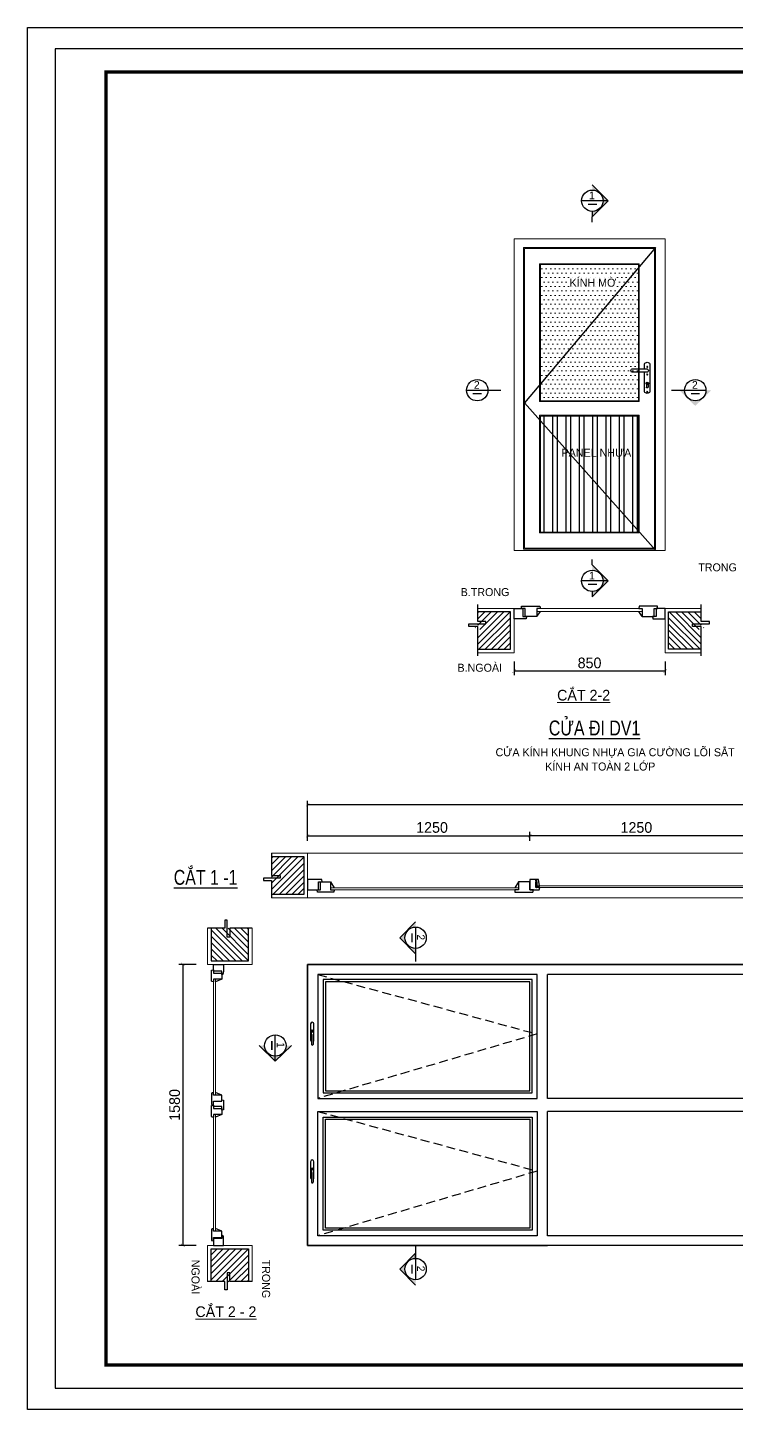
# Model space of a CAD drawing. Header units: millimetres. Extents: x -34806 to 662668, y 63228 to 99452.
# Drawn here: x 651776 to 655765, y 77213 to 84984 of the extents above; entities that cross this region are included whole.
import ezdxf

# ---------------------------------------------------------------- set-up
doc = ezdxf.new("R2010")
doc.units = ezdxf.units.MM
doc.header["$LTSCALE"] = 200
doc.header["$MEASUREMENT"] = 0
doc.header["$PDMODE"] = 3
doc.header["$PDSIZE"] = 50
doc.linetypes.add('HIDDEN', pattern=[0.375, 0.25, -0.125])
doc.linetypes.add('HIDDEN2', pattern=[0.1875, 0.125, -0.0625])
doc.layers.get('0').update_dxf_attribs({"color": 95, "linetype": 'CONTINUOUS'})
doc.layers.get('DEFPOINTS').update_dxf_attribs({"linetype": 'CONTINUOUS'})
for name, color, linetype, lineweight in [('21', 7, 'CONTINUOUS', 20), ('hacth', 251, 'CONTINUOUS', 13), ('hatch', 251, 'CONTINUOUS', 5), ('kt', 136, 'CONTINUOUS', 25), ('nep', 4, 'CONTINUOUS', 30), ('Text - khung ten', 253, 'CONTINUOUS', 13), ('thay', 7, 'CONTINUOUS', 18)]:
    doc.layers.add(name, color=color, linetype=linetype, lineweight=lineweight)
for name, color, linetype in [('4', 4, 'CONTINUOUS'), ('8', 1, 'CONTINUOUS'), ('9', 144, 'CONTINUOUS'), ('COT', 2, 'CONTINUOUS'), ('DIM', 1, 'CONTINUOUS'), ('KHUNGTEN', 7, 'CONTINUOUS'), ('Net_Thay', 7, 'CONTINUOUS'), ('NETMANH', 127, 'CONTINUOUS'), ('TEXT', 7, 'CONTINUOUS'), ('wood', 254, 'CONTINUOUS')]:
    doc.layers.add(name, color=color, linetype=linetype)
doc.styles.add('@hai text dim', font='VHAVAN.ttf')
doc.styles.add('VNCC-COM', font='VHAVAN.ttf', dxfattribs={"width": 0.8})
doc.styles.add('VNCC-SIM', font='VHAVAN.ttf', dxfattribs={"width": 0.85})
doc.dimstyles.new('DIM10', dxfattribs={"dimscale": 15, "dimtxt": 4, "dimasz": 1.2, "dimexe": 1.5, "dimexo": 2, "dimgap": 1, "dimtad": 1, "dimdec": 0, "dimzin": 0, "dimdsep": 46, "dimtxsty": '@hai text dim', "dimblk": 'ARCHTICK', "dimcen": 0.09, "dimclrd": 8, "dimclre": 8, "dimclrt": 7, "dimadec": 0, "dimazin": 0, "dimtfac": 0.25, "dimtdec": 0, "dimtix": 1, "dimtmove": 1, "dimatfit": 0, "dimldrblk": 'NONE', "dimfxl": 1, "dimtolj": 1, "dimtzin": 0, "dimlwd": -1, "dimlwe": -1, "dimarcsym": 0})

# ---------------------------------------------------------------- blocks, each defined once
blk = doc.blocks.new('_ArchTick')
at = {"layer": 'DIM', "color": 150}
blk.add_lwpolyline([(0.5, 0.5, 0.133, 0, 0), (0, 0, 0, 0.133, 0), (-0.5, -0.5, 0.133, 0.133, 0)], format="xyseb", dxfattribs=at)
blk = doc.blocks.new('*D1136')
at = {"layer": 'DEFPOINTS', "color": 0, "ltscale": 0.5}
for p in [(654513.7, 81449.3), (655363.7, 81449.3), (654513.7, 81364.5)]:
    blk.add_point(p, dxfattribs=at)
at = {"layer": 'kt', "color": 8, "ltscale": 0.5}
for p, q in [((654513.7, 81419.3), (654513.7, 81342)), ((655363.7, 81419.3), (655363.7, 81342)), ((655363.7, 81364.5), (654513.7, 81364.5))]:
    blk.add_line(p, q, dxfattribs=at)
at = {"layer": 'kt', "color": 8, "ltscale": 0.5, "xscale": 18, "yscale": 18, "zscale": 18, "rotation": 180}
blk.add_blockref('_ArchTick', (654513.7, 81364.5), dxfattribs=at)
at = {"layer": 'kt', "color": 8, "ltscale": 0.5, "xscale": 18, "yscale": 18, "zscale": 18}
blk.add_blockref('_ArchTick', (655363.7, 81364.5), dxfattribs=at)
at = {"layer": 'kt', "color": 7, "ltscale": 0.5, "insert": (654938.7, 81410.5), "char_height": 60, "attachment_point": 5, "style": '@hai text dim'}
blk.add_mtext('\\A1;850', dxfattribs=at)
blk = doc.blocks.new('_None')
blk = doc.blocks.new('taynam')
at = {"layer": '8'}
for p, q in [((-2.6, 21.4), (1, 21.4)), ((-0.8, 19.7), (-0.8, 23.2)), ((-2.6, -21.4), (1, -21.4)), ((-0.8, -23.2), (-0.8, -19.7)), ((-2.6, -118.9), (1, -118.9)), ((-0.8, -120.7), (-0.8, -117.2))]:
    blk.add_line(p, q, dxfattribs=at)
for centre in [(-0.8, 21.4), (-0.8, -21.4), (-0.8, -118.9)]:
    blk.add_circle(centre, 2.54, dxfattribs=at)
at = {"layer": 'nep', "lineweight": 30}
for p, q in [((-2.6, 8.3), (87.4, 8.3)), ((-5.5, -76.9), (-5.5, -92.8)), ((-2.6, -8.3), (87.4, -8.3)), ((3.9, -76.9), (3.9, -92.8))]:
    blk.add_line(p, q, dxfattribs=at)
for points in [[(-16.2, 37.5), (-16.2, -118.6)], [(14.6, 8.3), (14.6, 37.5)], [(-0.8, -68.6), (0.2, -68.6), (0.2, -70.2), (-0.5, -70.2), (-0.5, -71.1), (0.2, -71.1), (0.2, -75.5), (-1.6, -75.5), (-1.6, -68.6), (-0.8, -68.6)], [(14.6, -118.6), (14.6, -8.3)]]:
    blk.add_lwpolyline(points, dxfattribs=at)
for centre, radius, start, end in [((-0.8, 29.9), 17.2, 26.29941, 153.70059), ((0, 0), 8.68, 107.49075, 252.50925), ((80.6, 0), 10.7, 309.41484, 50.58516), ((-0.8, -72.1), 6.73, 314.60011, 225.39989), ((-0.8, -110.6), 17.4, 207.4481, 332.5519), ((-0.8, -92.8), 4.72, 180, 0)]:
    blk.add_arc(centre, radius, start, end, dxfattribs=at)
blk = doc.blocks.new('tn')
at = {"layer": 'wood', "ltscale": 0.5}
for p, q in [((65303.5, -42411.1), (65303.5, -42422.8)), ((65303.6, -42423.4), (65305.2, -42426.5)), ((65305.4, -42427), (65305.4, -42482.4)), ((65314, -42427), (65314, -42482.4)), ((65315.7, -42423.4), (65314.2, -42426.5)), ((65315.9, -42411.1), (65315.9, -42422.8))]:
    blk.add_line(p, q, dxfattribs=at)
for points in [[(65300.1, -42367), (65300.1, -42457.3)], [(65319.3, -42417.3), (65319.3, -42367)], [(65319.3, -42457.3), (65319.3, -42417.3)]]:
    blk.add_lwpolyline(points, dxfattribs=at)
blk.add_circle((65309.7, -42411.1), 1.75, dxfattribs=at)
for centre, radius, start, end in [((65309.7, -42367), 9.61, 0, 180), ((65309.7, -42411.1), 8.28, 318.25899, 221.74101), ((65309.7, -42411.1), 8.28, 48.25899, 221.74101), ((65309.7, -42411.1), 6.18, 0, 180), ((65304.7, -42422.8), 1.2, 180, 207.19267), ((65304.2, -42427), 1.2, 0, 27.19267), ((65315.2, -42427), 1.2, 152.80733, 180), ((65314.7, -42422.8), 1.2, 332.80733, 0), ((65309.7, -42457.3), 9.61, 180, 243.1549), ((65309.7, -42482.4), 4.34, 180, 0), ((65309.7, -42457.3), 9.61, 296.8451, 0)]:
    blk.add_arc(centre, radius, start, end, dxfattribs=at)
blk = doc.blocks.new('*D1148')
at = {"layer": '8', "color": 8}
for p, q in [((652724.4, 79714.9), (652627.3, 79714.9)), ((652649.8, 79714.9), (652649.8, 78134.9)), ((652724.4, 78134.9), (652627.3, 78134.9))]:
    blk.add_line(p, q, dxfattribs=at)
at = {"layer": 'DEFPOINTS', "color": 0}
for p in [(652754.4, 79714.9), (652649.8, 78134.9), (652754.4, 78134.9)]:
    blk.add_point(p, dxfattribs=at)
at = {"layer": '8', "color": 8, "xscale": 18, "yscale": 18, "zscale": 18}
for p, rotation in [((652649.8, 79714.9), 90), ((652649.8, 78134.9), 270)]:
    blk.add_blockref('_ArchTick', p, dxfattribs=dict(at, rotation=rotation))
at = {"layer": '8', "color": 7, "insert": (652603.8, 78924.9), "char_height": 60, "attachment_point": 5, "rotation": 90, "style": '@hai text dim'}
blk.add_mtext('\\A1;1580', dxfattribs=at)
blk = doc.blocks.new('*D1149')
at = {"layer": '8', "color": 8}
for p, q in [((653352.2, 80409.3), (653352.2, 80461.6)), ((653352.2, 80439.1), (654602.3, 80439.1)), ((654602.3, 80409.3), (654602.3, 80461.6))]:
    blk.add_line(p, q, dxfattribs=at)
at = {"layer": 'DEFPOINTS', "color": 0}
for p in [(654602.3, 80439.1), (653352.2, 80379.3), (654602.3, 80379.3)]:
    blk.add_point(p, dxfattribs=at)
at = {"layer": '8', "color": 8, "xscale": 18, "yscale": 18, "zscale": 18, "rotation": 180}
blk.add_blockref('_ArchTick', (653352.2, 80439.1), dxfattribs=at)
at = {"layer": '8', "color": 8, "xscale": 18, "yscale": 18, "zscale": 18}
blk.add_blockref('_ArchTick', (654602.3, 80439.1), dxfattribs=at)
at = {"layer": '8', "color": 7, "insert": (654052.2, 80485.1), "char_height": 60, "attachment_point": 5, "style": '@hai text dim'}
blk.add_mtext('\\A1;1250', dxfattribs=at)
blk = doc.blocks.new('*D1150')
at = {"layer": '8', "color": 8}
for p, q in [((654602.3, 80409.3), (654602.3, 80461.6)), ((655852.4, 80439.1), (654602.3, 80439.1)), ((655852.4, 80409.3), (655852.4, 80461.6))]:
    blk.add_line(p, q, dxfattribs=at)
at = {"layer": 'DEFPOINTS', "color": 0}
for p in [(654602.3, 80439.1), (654602.3, 80379.3), (655852.4, 80379.3)]:
    blk.add_point(p, dxfattribs=at)
at = {"layer": '8', "color": 8, "xscale": 18, "yscale": 18, "zscale": 18, "rotation": 180}
blk.add_blockref('_ArchTick', (654602.3, 80439.1), dxfattribs=at)
at = {"layer": '8', "color": 8, "xscale": 18, "yscale": 18, "zscale": 18}
blk.add_blockref('_ArchTick', (655852.4, 80439.1), dxfattribs=at)
at = {"layer": '8', "color": 7, "insert": (655202.4, 80485.1), "char_height": 60, "attachment_point": 5, "style": '@hai text dim'}
blk.add_mtext('\\A1;1250', dxfattribs=at)
blk = doc.blocks.new('*D1155')
at = {"layer": '8', "color": 8}
for p, q in [((653352.2, 80439.3), (653352.2, 80636)), ((660702.6, 80613.5), (653352.2, 80613.5)), ((660702.6, 80439.3), (660702.6, 80636))]:
    blk.add_line(p, q, dxfattribs=at)
at = {"layer": 'DEFPOINTS', "color": 0}
for p in [(653352.2, 80613.5), (653352.2, 80409.3), (660702.6, 80409.3)]:
    blk.add_point(p, dxfattribs=at)
at = {"layer": '8', "color": 8, "xscale": 18, "yscale": 18, "zscale": 18, "rotation": 180}
blk.add_blockref('_ArchTick', (653352.2, 80613.5), dxfattribs=at)
at = {"layer": '8', "color": 8, "xscale": 18, "yscale": 18, "zscale": 18}
blk.add_blockref('_ArchTick', (660702.6, 80613.5), dxfattribs=at)
at = {"layer": '8', "color": 7, "insert": (657027.4, 80659.5), "char_height": 60, "attachment_point": 5, "style": '@hai text dim'}
blk.add_mtext('\\A1;7350', dxfattribs=at)
blk = doc.blocks.new('khung')
at = {"layer": 'DEFPOINTS', "color": 8}
blk.add_lwpolyline([(0, 0), (31503, 0), (31503, 22275), (0, 22275)], close=True, dxfattribs=at)
at = {"layer": 'KHUNGTEN', "color": 4, "const_width": 54.3}
blk.add_lwpolyline([(848, 388), (31117, 388), (31117, 21887), (848, 21887)], close=True, dxfattribs=at)

msp = doc.modelspace()

# ---------------------------------------------------------------- hatches: boundary and pattern name
at = {"layer": '4'}
for points in [[(654954.4, 84070.3), (654954.4, 84100.5), (655043.1, 84010.3), (654954.4, 83920), (654954.4, 83950.2, 1)], [(655473.9, 82944.8), (655443.7, 82944.8), (655534, 82856.1), (655624.2, 82944.8), (655594, 82944.8, -1)], [(654954.4, 81932.5), (654954.4, 81962.7), (655043.1, 81872.4), (654954.4, 81782.1), (654954.4, 81812.3, 1)], [(653959.5, 79925.3), (653959.5, 79955.5), (653870.9, 79865.3), (653959.5, 79775), (653959.5, 79805.2, -1)], [(653110.2, 79259), (653080, 79259), (653170.2, 79170.3), (653260.5, 79259), (653230.3, 79259, -1)], [(653959.5, 78061.8), (653959.5, 78092), (653870.9, 78001.8), (653959.5, 77911.5), (653959.5, 77941.7, -1)]]:
    msp.add_hatch(color=256, dxfattribs=at).paths.add_polyline_path(points)
at = {"layer": 'hatch', "ltscale": 0.9}
h = msp.add_hatch(dxfattribs=at)
h.set_pattern_fill('DOTS', color=256, scale=400, style=0)
h.set_pattern_definition([(0, (1906407.892, 417803.23), (12.5, 25), [0, -25])])
h.paths.add_polyline_path([(654662.8, 83073.3), (654662.8, 82885.5), (655213.9, 82885.5), (655213.9, 83651.3), (655006.4, 83651.3)])
h.paths.add_polyline_path([(655006.4, 83651.3), (654662.8, 83651.3), (654662.8, 83073.3)])
at = {"layer": 'hatch', "ltscale": 0.5}
h = msp.add_hatch(dxfattribs=at)
h.set_pattern_fill('ANSI31', color=256, scale=200, style=0)
h.set_pattern_definition([(45, (648746.638, 80903.03), (-17.67767, 17.67767), [])])
h.paths.add_polyline_path([(654493.7, 81697.7), (654310, 81697.7), (654310, 81609.2), (654292.1, 81609.2), (654324.4, 81596.9), (654310, 81585), (654310, 81487.7), (654493.7, 81487.7)])
h = msp.add_hatch(dxfattribs=at)
h.set_pattern_fill('ANSI31', color=256, scale=200, style=0)
h.set_pattern_definition([(135, (661130.797, 80903.03), (17.67767, 17.67767), [])])
h.paths.add_polyline_path([(655383.7, 81697.7), (655567.5, 81697.7), (655567.5, 81609.2), (655585.3, 81609.2), (655553.1, 81596.9), (655567.5, 81585), (655567.5, 81487.7), (655383.7, 81487.7)])
h = msp.add_hatch(dxfattribs=at)
h.set_pattern_fill('ANSI31', color=256, scale=200, angle=90, style=0)
h.set_pattern_definition([(225, (650188.35, 85449.26), (-17.67767, 17.67767), [])])
h.paths.add_polyline_path([(653332.2, 80110.5), (653148.4, 80110.5), (653148.4, 80199.1), (653166.3, 80199.1), (653134, 80211.4), (653148.4, 80223.3), (653148.4, 80320.5), (653332.2, 80320.5)])
h = msp.add_hatch(dxfattribs=at)
h.set_pattern_fill('ANSI31', color=256, scale=200, style=0)
h.set_pattern_definition([(135, (658148.007, 82878.687), (17.67767, 17.67767), [])])
h.paths.add_polyline_path([(652809.3, 79734.9), (652809.3, 79918.6), (652897.8, 79918.6), (652897.8, 79900.8), (652910.2, 79933), (652922, 79918.6), (653019.3, 79918.6), (653019.3, 79734.9)])
h = msp.add_hatch(dxfattribs=at)
h.set_pattern_fill('ANSI31', color=256, scale=200, style=0)
h.set_pattern_definition([(225, (658148.007, 74971.066), (17.67767, -17.67767), [])])
h.paths.add_polyline_path([(652809.3, 78114.9), (652809.3, 77931.1), (652897.8, 77931.1), (652897.8, 77949), (652910.2, 77916.7), (652922, 77931.1), (653019.3, 77931.1), (653019.3, 78114.9)])
at = {"layer": 'NETMANH'}
h = msp.add_hatch(dxfattribs=at)
h.set_pattern_fill('ANSI32', color=256, scale=200, angle=45, style=0)
h.set_pattern_definition([(90, (1906407.89, 417903.23), (-75, 1e-14), []), (90, (1906432.89, 417928.23), (-75, 1e-14), [])])
h.paths.add_polyline_path([(655213.9, 82799.4), (654689.3, 82799.4), (655213.9, 82166.6)], flags=17)
h.paths.add_polyline_path([(654689.3, 82799.4), (654662.8, 82799.4), (654662.8, 82146.9), (655213.9, 82146.9), (655213.9, 82166.6)])

# ---------------------------------------------------------------- linework, layer by layer
msp.add_lwpolyline([(662668.4, 77212.6), (651776, 77212.6), (651776, 84983.9), (662668.4, 84983.9)], close=True)
at = {"layer": '21'}
msp.add_line((654513.7, 83796.8), (655363.7, 83796.8), dxfattribs=at)
at = {"layer": '21', "ltscale": 0.5}
for p, q in [((654513.7, 81717.7), (654513.7, 81659.7)), ((655363.7, 81717.7), (655363.7, 81659.7))]:
    msp.add_line(p, q, dxfattribs=at)
at = {"layer": '21'}
for points in [[(654513.7, 83796.8), (654513.7, 82043.3), (655363.7, 82043.3), (655363.7, 83796.8)], [(655363.7, 83796.8), (654513.7, 83796.8)], [(655363.7, 82043.3), (655363.7, 83796.8)]]:
    msp.add_lwpolyline(points, dxfattribs=at)
at = {"layer": '4'}
for p, q in [((655043.1, 84010.3), (654894.3, 84010.3)), ((654954.4, 83920), (655043.1, 84010.3)), ((654954.4, 83950.2), (654954.4, 83920)), ((654954.4, 83889.8), (654954.4, 83920)), ((654246.7, 82944.8), (654366.9, 82944.8)), ((654366.9, 82944.8), (654439.9, 82944.8)), ((655400.9, 82944.8), (655473.9, 82944.8)), ((655473.9, 82944.8), (655594, 82944.8)), ((654954.4, 81962.7), (654954.4, 81992.9)), ((654954.4, 81962.7), (655043.1, 81872.4)), ((655043.1, 81872.4), (654894.3, 81872.4)), ((654641.8, 81671.7), (654661.8, 81699.7)), ((655235.7, 81671.7), (655215.6, 81699.7)), ((653481.2, 80180.3), (653501.2, 80146.3)), ((654538.3, 80180.3), (654518.3, 80146.3)), ((653959.5, 79925.3), (653959.5, 79805.2)), ((653959.5, 79775), (653870.9, 79865.3)), ((653959.5, 79805.2), (653959.5, 79775)), ((653959.5, 79805.2), (653959.5, 79732.2)), ((652868.6, 79631.8), (652833.4, 79616.6)), ((653170.2, 79170.3), (653170.2, 79319.1)), ((653260.5, 79259), (653170.2, 79170.3)), ((652868.6, 78979.2), (652833.4, 78994.3)), ((652868.6, 78870.3), (652833.4, 78855.1)), ((652868.6, 78214), (652833.4, 78229.2)), ((653959.5, 78134.9), (653959.5, 78061.8)), ((653959.5, 78092), (653870.9, 78001.8)), ((653959.5, 78061.8), (653959.5, 78092)), ((653959.5, 78061.8), (653959.5, 77941.7))]:
    msp.add_line(p, q, dxfattribs=at)
for points in [[(654563.7, 81717.7), (654563.7, 81671.7), (654583.8, 81671.7), (654581.6, 81659.7), (654513.7, 81659.7), (654513.7, 81717.7), (654563.7, 81717.7)], [(654575.8, 81671.7), (654575.8, 81717.7), (654555.7, 81717.7), (654556.6, 81729.7), (654659.7, 81729.7), (654661.8, 81717.7), (654641.8, 81717.7), (654641.8, 81671.7), (654575.8, 81671.7)], [(655301.7, 81671.7), (655301.7, 81717.7), (655321.7, 81717.7), (655320.9, 81729.7), (655217.7, 81729.7), (655215.6, 81717.7), (655235.7, 81717.7), (655235.7, 81671.7), (655301.7, 81671.7)], [(655313.7, 81717.7), (655313.7, 81671.7), (655293.7, 81671.7), (655295.8, 81659.7), (655363.7, 81659.7), (655363.7, 81717.7), (655313.7, 81717.7)], [(653413.2, 80134.3), (653413.2, 80180.3), (653433.2, 80180.3), (653431.1, 80192.3), (653352.2, 80192.3), (653352.2, 80134.3), (653413.2, 80134.3)], [(653481.2, 80180.3), (653481.2, 80134.3), (653501.2, 80134.3), (653500.4, 80122.3), (653407.3, 80122.3), (653405.2, 80134.3), (653425.2, 80134.3), (653425.2, 80180.3), (653481.2, 80180.3)], [(654538.3, 80180.3), (654538.3, 80134.3), (654518.3, 80134.3), (654519.1, 80122.3), (654620.2, 80122.3), (654622.4, 80134.3), (654602.3, 80134.3), (654602.3, 80180.3), (654538.3, 80180.3)], [(654641.3, 80156.3), (654657.3, 80156.3), (654652.3, 80192.3), (654641.3, 80192.3), (654641.3, 80188.3), (654638.8, 80188.3), (654638.8, 80182.3), (654641.3, 80182.3), (654641.3, 80156.3)], [(652821.4, 79616.6), (652815.2, 79618.6), (652810.6, 79620.4), (652810.6, 79683.1), (652821.4, 79684.9), (652821.4, 79665.8), (652868.6, 79665.8), (652868.6, 79631.8), (652821.4, 79631.8), (652821.4, 79616.6)], [(652868.6, 79676.9), (652821.4, 79676.9), (652821.4, 79714.9), (652879.4, 79714.9), (652879.4, 79676.9), (652874.8, 79659), (652868.6, 79657.9), (652868.6, 79676.9)], [(652821.4, 78994.3), (652815.2, 78992.4), (652810.6, 78990.5), (652810.6, 78927.9), (652821.4, 78926.1), (652821.4, 78945.2), (652868.6, 78945.2), (652868.6, 78979.2), (652821.4, 78979.2), (652821.4, 78994.3)], [(652821.4, 78855.1), (652815.2, 78856.9), (652810.6, 78859), (652810.6, 78921.6), (652821.4, 78923.4), (652821.4, 78904.3), (652868.6, 78904.3), (652868.6, 78870.3), (652821.4, 78870.3), (652821.4, 78855.1)], [(652821.4, 78916.1), (652821.4, 78945.1), (652868.6, 78945.1), (652868.6, 78952.8), (652879.3, 78951.9), (652879.3, 78896.5), (652868.6, 78896.1), (652868.6, 78916.1), (652821.4, 78916.1)], [(652821.4, 78229.2), (652815.2, 78228.1), (652810.6, 78226.8), (652810.6, 78162.8), (652821.4, 78161), (652821.4, 78180), (652868.6, 78180), (652868.6, 78214), (652821.4, 78214), (652821.4, 78229.2)], [(652868.6, 78172.9), (652821.4, 78172.9), (652821.4, 78134.9), (652879.4, 78134.9), (652879.4, 78187.3), (652874.8, 78189.5), (652868.6, 78191.9), (652868.6, 78172.9)]]:
    msp.add_lwpolyline(points, dxfattribs=at)
msp.add_lwpolyline([(654641.3, 80192.3), (654602.3, 80192.3), (654602.3, 80188.7), (654602.3, 80188.7), (654602.3, 80181.6), (654602.3, 80181.6), (654602.3, 80177.6), (654602.3, 80177.6), (654602.3, 80148.9), (654602.3, 80148.9), (654602.3, 80145), (654602.3, 80145), (654602.3, 80137.8), (654602.3, 80137.8), (654602.3, 80134.3), (654654.7, 80134.3), (654659.3, 80146.9), (654659.3, 80148.3), (654642.8, 80148.3, -0.420946), (654637.1, 80147.7), (654637.1, 80177.6), (654641.3, 80177.6), (654641.3, 80181.6), (654637.1, 80181.6), (654637.1, 80188.7), (654641.3, 80188.7), (654641.3, 80192.3)], format="xyb", dxfattribs=at)
for centre in [(654954.4, 84010.3), (654306.8, 82944.8), (655534, 82944.8), (654954.4, 81872.4), (653959.5, 79865.3), (653170.2, 79259), (653959.5, 78001.8)]:
    msp.add_circle(centre, 60.1, dxfattribs=at)
at = {"layer": '8'}
for points in [[(654310, 81451), (654310, 81615.8), (654260.1, 81615.8), (654260.1, 81630), (654355.5, 81630), (654355.5, 81643.4), (654310, 81643.4), (654310, 81739.7)], [(655567.5, 81451), (655567.5, 81615.8), (655517.6, 81615.8), (655517.6, 81630), (655613, 81630), (655613, 81643.4), (655567.5, 81643.4), (655567.5, 81739.7)], [(653148.4, 80340.5), (653148.4, 80214.5), (653198.2, 80214.5), (653198.2, 80200.3), (653102.8, 80200.3), (653102.8, 80186.9), (653148.4, 80186.9), (653148.4, 80090.5)], [(653039.3, 79918.6), (652913.3, 79918.6), (652913.3, 79868.8), (652899, 79868.8), (652899, 79964.2), (652885.6, 79964.2), (652885.6, 79918.6), (652789.3, 79918.6)], [(653039.3, 77931.1), (652913.3, 77931.1), (652913.3, 77980.9), (652899, 77980.9), (652899, 77885.6), (652885.6, 77885.6), (652885.6, 77931.1), (652789.3, 77931.1)]]:
    msp.add_lwpolyline(points, dxfattribs=at)
at = {"layer": '9', "linetype": 'HIDDEN2', "ltscale": 200}
msp.add_lwpolyline([(655309.9, 83747.3), (654572.8, 82874.4), (655311.5, 82043.3)], dxfattribs=at)
at = {"layer": 'COT'}
for points in [[(654310, 81487.7), (654493.7, 81487.7), (654493.7, 81697.7), (654310, 81697.7)], [(655567.5, 81487.7), (655383.7, 81487.7), (655383.7, 81697.7), (655567.5, 81697.7)], [(653148.4, 80110.5), (653332.2, 80110.5), (653332.2, 80320.5), (653148.4, 80320.5)], [(652809.3, 79918.6), (652809.3, 79734.9), (653019.3, 79734.9), (653019.3, 79918.6)], [(652809.3, 77931.1), (652809.3, 78114.9), (653019.3, 78114.9), (653019.3, 77931.1)]]:
    msp.add_lwpolyline(points, dxfattribs=at)
at = {"layer": 'DIM'}
for p, q in [((660702.6, 79714.9), (653352.2, 79714.9)), ((653352.2, 79714.9), (653352.2, 78134.9)), ((660702.6, 78134.9), (653352.2, 78134.9))]:
    msp.add_line(p, q, dxfattribs=at)
at = {"layer": 'hatch'}
for p, q in [((655235.7, 81717.7), (654641.8, 81717.7)), ((655235.7, 81699.7), (654641.8, 81699.7)), ((653352.2, 80340.5), (660702.6, 80340.5)), ((653481.2, 80146.3), (654469.9, 80146.3)), ((653481.2, 80134.3), (654538.3, 80134.3)), ((654469.9, 80146.3), (654538.3, 80146.3)), ((653352.2, 80090.5), (660702.6, 80090.5)), ((652821.4, 79631.8), (652821.4, 78979.2)), ((652833.4, 79631.8), (652833.4, 78979.2)), ((652821.4, 78214), (652821.4, 78870.3)), ((652833.4, 78214), (652833.4, 78870.3))]:
    msp.add_line(p, q, dxfattribs=at)
for points in [[(654566.7, 82050.8), (655309.9, 82050.8), (655309.9, 83747.3), (654566.7, 83747.3)], [(654566.8, 82050.8), (655309.9, 82050.8), (655309.9, 83747.3), (654566.8, 83747.3)], [(654572.7, 82056.8), (655303.9, 82056.8), (655303.9, 83741.3), (654572.7, 83741.3)], [(654572.8, 82056.8), (655303.9, 82056.8), (655303.9, 83741.3), (654572.8, 83741.3)], [(654657.8, 82141.9), (655218.9, 82141.9), (655218.9, 82804.4), (654657.8, 82804.4)], [(654662.8, 82146.9), (655213.9, 82146.9), (655213.9, 82799.4), (654662.8, 82799.4)]]:
    msp.add_lwpolyline(points, close=True, dxfattribs=at)
for points in [[(655218.9, 83044.6), (655218.9, 83656.3), (654657.8, 83656.3), (654657.8, 82880.5), (655218.9, 82880.5), (655218.9, 83046.6)], [(655213.9, 83044.6), (655213.9, 83651.3), (654662.8, 83651.3), (654662.8, 82885.5), (655213.9, 82885.5), (655213.9, 83046.6)], [(654310, 81717.7), (654513.7, 81717.7), (654513.7, 81467.7), (654310, 81467.7)], [(655567.5, 81717.7), (655363.7, 81717.7), (655363.7, 81467.7), (655567.5, 81467.7)], [(653148.4, 80090.5), (653352.2, 80090.5), (653352.2, 80340.5), (653148.4, 80340.5)], [(655838.1, 80156.3), (654642.8, 80156.3), (654642.8, 80148.3), (655839.2, 80148.3)], [(652789.3, 79918.6), (652789.3, 79714.9), (653039.3, 79714.9), (653039.3, 79918.6)], [(652789.3, 77931.1), (652789.3, 78134.9), (653039.3, 78134.9), (653039.3, 77931.1)]]:
    msp.add_lwpolyline(points, dxfattribs=at)
at = {"layer": 'kt'}
for p, q in [((654954.4, 84100.5), (655043.1, 84010.3)), ((654954.4, 81782.1), (655043.1, 81872.4)), ((654954.4, 81812.3), (654954.4, 81782.1)), ((653959.5, 79955.5), (653870.9, 79865.3)), ((653080, 79259), (653170.2, 79170.3)), ((653959.5, 77911.5), (653870.9, 78001.8))]:
    msp.add_line(p, q, dxfattribs=at)
at = {"layer": 'Net_Thay'}
for points in [[(654702.2, 79714.9), (653352.2, 79714.9), (653352.2, 78134.9), (654702.2, 78134.9)], [(654702.2, 78961.9), (654702.2, 79657.9)], [(654702.2, 78188.9), (654702.2, 78887.9)]]:
    msp.add_lwpolyline(points, dxfattribs=at)
at = {"layer": 'Text - khung ten', "const_width": 8}
for points in [[(654929.4, 83990.5), (654979.8, 83990.5)], [(654281.8, 82925), (654332.2, 82925)], [(655509, 82925), (655559.4, 82925)], [(654929.4, 81852.6), (654979.8, 81852.6)], [(653939.8, 79890.3), (653939.8, 79839.8)], [(653150.4, 79284), (653150.4, 79233.6)], [(653939.8, 78026.8), (653939.8, 77976.4)]]:
    msp.add_lwpolyline(points, dxfattribs=at)
at = {"layer": 'thay'}
for p, q in [((654702.2, 78961.9), (654702.2, 79657.9)), ((654702.2, 78188.9), (654702.2, 78887.9)), ((653352.2, 78134.9), (654702.2, 78134.9))]:
    msp.add_line(p, q, dxfattribs=at)
msp.add_lwpolyline([(653352.2, 79714.9), (654702.2, 79714.9)], dxfattribs=at)
at = {"layer": 'wood'}
for p, q in [((655827.2, 79657.9), (654702.2, 79657.9)), ((655827.2, 78961.9), (654702.2, 78961.9)), ((655827.2, 78887.9), (654702.2, 78887.9)), ((655827.2, 78188.9), (654702.2, 78188.9))]:
    msp.add_line(p, q, dxfattribs=at)
for points in [[(653352.2, 78134.9), (653352.2, 79714.9), (660702.6, 79714.9), (660702.6, 78134.9)], [(654643.2, 78961.9), (654643.2, 79657.9), (653409.2, 79657.9), (653409.2, 78961.9)], [(654615.2, 78992.9), (654615.2, 79629.9), (653440.2, 79629.9), (653440.2, 78992.9)], [(654603.2, 79004.9), (654603.2, 79617.9), (653452.2, 79617.9), (653452.2, 79004.9)], [(654643.2, 78887.9), (654643.2, 78188.9), (653409.2, 78188.9), (653409.2, 78887.9)], [(654615.2, 78856.9), (654615.2, 78219.9), (653440.2, 78219.9), (653440.2, 78856.9)], [(654603.2, 78844.9), (654603.2, 78231.9), (653452.2, 78231.9), (653452.2, 78844.9)]]:
    msp.add_lwpolyline(points, close=True, dxfattribs=at)
for points in [[(654702.2, 79714.9), (654702.2, 79714.9), (653352.2, 79714.9), (653352.2, 78134.9), (654702.2, 78134.9)], [(654702.2, 78961.9), (654702.2, 79657.9)], [(654702.2, 78188.9), (654702.2, 78887.9)]]:
    msp.add_lwpolyline(points, dxfattribs=at)
at = {"layer": 'wood', "linetype": 'HIDDEN'}
for points in [[(653409.2, 79657.9), (654643.2, 79323.9), (653409.2, 78961.9)], [(653409.2, 78887.9), (654643.2, 78552.4), (653409.2, 78188.9)]]:
    msp.add_lwpolyline(points, dxfattribs=at)

# ---------------------------------------------------------------- block references
at = {"layer": '8', "xscale": -1}
msp.add_blockref('taynam', (655262.6, 83054.8), dxfattribs=at)
at = {"layer": 'hacth', "xscale": 0.3382147009833716, "yscale": 0.3382147182855988, "zscale": 0.3382147201615014}
msp.add_blockref('khung', (651930.5, 77331.4), dxfattribs=at)
at = {"layer": 'wood'}
for p in [(588068.5, 121747.4), (588068.5, 120972.6)]:
    msp.add_blockref('tn', p, dxfattribs=at)

# ---------------------------------------------------------------- texts
at = {"layer": '4', "style": '@hai text dim'}
msp.add_text('1', height=43.2, rotation=270, dxfattribs=at).set_placement((653178.4, 79277.7))
at = {"layer": 'TEXT', "style": 'VNCC-SIM'}
for s, p in [('KÝNH Mê', (654826.5, 83527)), ('PANEL NHùA', (654781.1, 82570.5)), ('Trong', (655550.7, 81925.9)), ('B.trong', (654213.5, 81786.8)), ('B.ngoµi', (654195.4, 81361.3)), ('cöa kÝnh khung nhùa gia c\xadêng lâi s¾t', (654409.7, 80885.9)), ('kÝnh an toµn 2 líp', (654689.1, 80805.7))]:
    msp.add_text(s, height=45, dxfattribs=at).set_placement(p)
at = {"layer": 'TEXT', "style": 'VNCC-COM', "width": 0.8}
for s, p in [('%%Ucöa ®i dV1', (654709.5, 81003.1)), ('%%UC¾t 1 -1', (652598.4, 80162.9))]:
    msp.add_text(s, height=83.807, dxfattribs=at).set_placement(p)
at = {"layer": 'TEXT', "style": 'VNCC-SIM'}
for s, p in [('ngoµi', (652698.6, 78054.5)), ('Trong', (653095.8, 78054.8))]:
    msp.add_text(s, height=45, rotation=270, dxfattribs=at).set_placement(p)
at = {"layer": 'Text - khung ten', "style": '@hai text dim'}
for s, height, p in [('1', 43.2, (654935.8, 84018.5)), ('2', 43.2, (654288.2, 82953)), ('2', 43.2, (655515.3, 82953)), ('1', 43.2, (654935.8, 81880.6)), ('%%uC¾t 2-2', 60, (654756, 81199.4)), ('%%UC¾t 2 - 2', 60, (652720.3, 77731.9))]:
    msp.add_text(s, height=height, dxfattribs=at).set_placement(p)
for p in [(653967.7, 79883.9), (653967.7, 78020.4)]:
    msp.add_text('2', height=43.2, rotation=270, dxfattribs=at).set_placement(p)

# ---------------------------------------------------------------- dimensions: what is measured, and where the dimension line sits
at = {"layer": '8'}
dim = msp.add_linear_dim(base=(653352.2, 80613.5), p1=(660702.6, 80409.3), p2=(653352.2, 80409.3), dimstyle='DIM10', dxfattribs=at)
dim.commit()
dim.dimension.update_dxf_attribs({"geometry": '*D1155', "text_midpoint": (657027.4, 80659.5)})
dim = msp.add_linear_dim(base=(654602.3, 80439.1), p1=(653352.2, 80379.3), p2=(654602.3, 80379.3), dimstyle='DIM10', dxfattribs=at)
dim.commit()
dim.dimension.update_dxf_attribs({"geometry": '*D1149', "text_midpoint": (654052.2, 80439.1), "dimtype": 128})
dim = msp.add_linear_dim(base=(654602.3, 80439.1), p1=(655852.4, 80379.3), p2=(654602.3, 80379.3), angle=180, dimstyle='DIM10', dxfattribs=at)
dim.commit()
dim.dimension.update_dxf_attribs({"geometry": '*D1150', "text_midpoint": (655202.4, 80439.1), "dimtype": 128})
dim = msp.add_linear_dim(base=(652649.8, 78134.9), p1=(652754.4, 79714.9), p2=(652754.4, 78134.9), angle=270, dimstyle='DIM10', dxfattribs=at)
dim.commit()
dim.dimension.update_dxf_attribs({"geometry": '*D1148', "text_midpoint": (652603.8, 78924.9)})
at = {"layer": 'kt', "ltscale": 0.5}
dim = msp.add_linear_dim(base=(654513.7, 81364.5), p1=(655363.7, 81449.3), p2=(654513.7, 81449.3), angle=180, dimstyle='DIM10', dxfattribs=at)
dim.commit()
dim.dimension.update_dxf_attribs({"geometry": '*D1136', "text_midpoint": (654938.7, 81410.5)})

doc.saveas('drawing.dxf')
